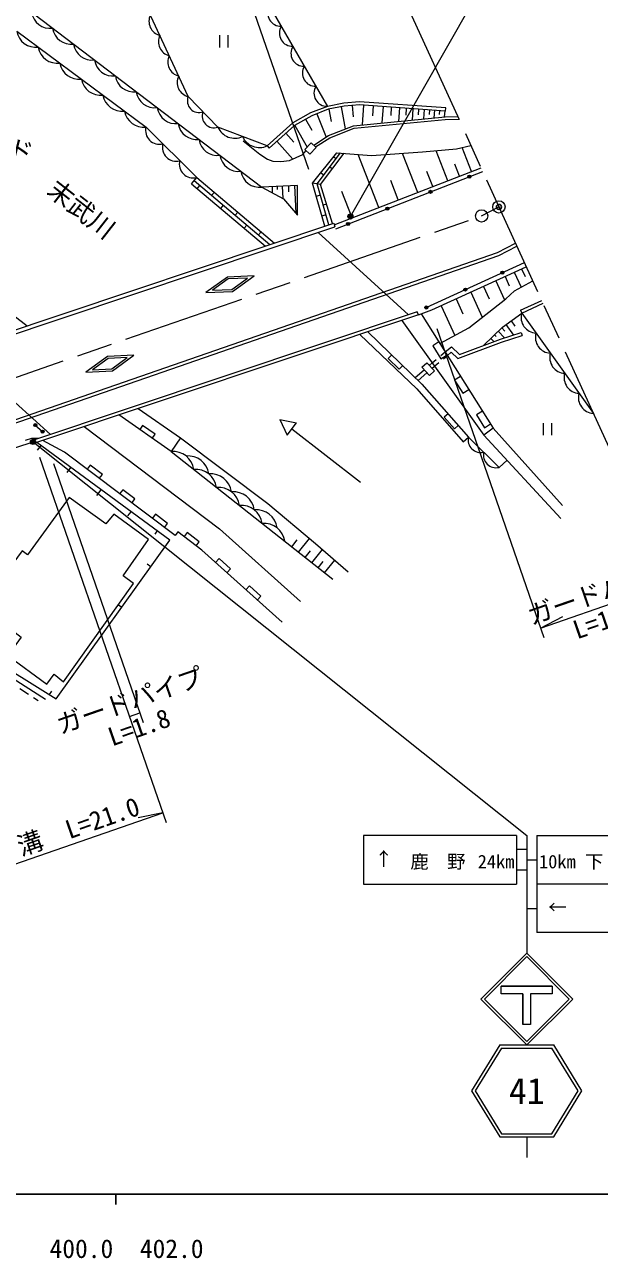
# Model space of a CAD drawing. Units: millimetres at full size, sheet at 1:1000; details may follow other scales. Extents: x 40000 to 680000, y 20000 to 380000.
# Drawn here: x 459069 to 515330, y 198715 to 319492 of the extents above; entities that cross this region are included whole.
import ezdxf
from ezdxf.enums import TextEntityAlignment as Align

# ---------------------------------------------------------------- set-up
doc = ezdxf.new("R2010")
doc.units = ezdxf.units.MM
doc.header["$LTSCALE"] = 1000
doc.header["$PDMODE"] = 32
doc.header["$PDSIZE"] = 500
doc.linetypes.add('CHAIN', pattern=[18.5, 12, -1.5, 3.5, -1.5])
for name, color, linetype, lineweight in [('M-BGD', 7, 'Continuous', 13), ('M-BMK', 2, 'CHAIN', 13), ('M-BMK-SRVR', 3, 'Continuous', 13), ('M-STR-HTXT', 7, 'Continuous', 13), ('M-STR-STR1', 1, 'Continuous', 13), ('M-STR-STRC', 7, 'Continuous', 13), ('M-TTL-BAND', 7, 'Continuous', 25)]:
    doc.layers.add(name, color=color, linetype=linetype, lineweight=lineweight)
doc.layers.add('M-BMK-HTXT', color=7, linetype='Continuous')
doc.layers.add('M-OTRS', color=6, linetype='Continuous')
doc.styles.add('ＭＳ ゴシック', font='')
doc.styles.get('ＭＳ ゴシック').set_extended_font_data('MS Gothic')

msp = doc.modelspace()

# ---------------------------------------------------------------- hatches: boundary and pattern name
at = {"layer": 'M-BGD'}
for points in [[(502464, 304615, -1), (502764, 304615, -1)], [(498648, 303126, -1), (498948, 303126, -1)], [(494440, 301485, -1), (494740, 301485, -1)], [(490590, 299983, -1), (490890, 299983, -1)], [(505692, 295214, -1), (505992, 295214, -1)], [(502069, 293557, -1), (502369, 293557, -1)], [(498236, 291804, -1), (498536, 291804, -1)], [(459962, 280290, -1), (460262, 280290, -1)], [(460670, 279653, -1), (460970, 279653, -1)]]:
    msp.add_hatch(color=256, dxfattribs=at).paths.add_polyline_path(points)
at = {"layer": 'M-STR-HTXT'}
for points in [[(491180, 300836, -0.41421), (491080, 300497, -0.41421), (490740, 300597, -1)], [(460106, 278758, -0.41421), (460006, 278419, -0.41421), (459667, 278519, -1)]]:
    msp.add_hatch(color=256, dxfattribs=at).paths.add_polyline_path(points)

# ---------------------------------------------------------------- linework, layer by layer
at = {"layer": 'M-BGD'}
for p, q in [((479460, 327565), (488705, 311497)), ((478152, 318454), (478152, 317254)), ((478952, 318454), (478952, 317254)), ((492236, 311605), (492100, 309683)), ((487682, 310774), (488581, 308478)), ((488832, 311216), (489065, 310005)), ((490043, 311449), (490459, 309284)), ((491137, 311573), (491226, 310475)), ((493197, 311537), (493129, 310576)), ((494158, 311469), (494045, 309870)), ((494957, 311413), (494901, 310613)), ((495757, 311356), (495663, 310026)), ((496422, 311309), (496375, 310644)), ((497087, 311262), (497009, 310156)), ((497640, 311223), (497601, 310670)), ((498193, 311184), (498128, 310264)), ((498692, 311149), (498659, 310688)), ((499191, 311113), (499137, 310361)), ((499689, 311078), (499663, 310702)), ((500188, 311043), (500147, 310458)), ((500266, 311037), (500287, 311336)), ((432908, 310285), (459303, 290008)), ((485507, 309633), (486715, 307491)), ((486579, 310237), (487183, 309166)), ((483756, 308075), (485317, 306326)), ((484631, 308856), (485411, 307981)), ((482811, 307633), (483010, 307409)), ((488020, 303830), (490340, 306898)), ((493742, 301583), (491714, 306781)), ((497558, 303072), (496069, 306888)), ((500488, 304215), (499345, 307144)), ((502816, 305123), (501908, 307451)), ((489545, 306352), (489295, 306551)), ((501652, 304669), (501198, 305833)), ((475392, 303914), (475908, 304526)), ((488338, 304756), (488048, 304988)), ((489180, 305364), (488941, 305554)), ((489384, 299883), (503748, 305486)), ((489529, 299510), (503914, 305122)), ((499023, 303643), (498451, 305108)), ((475392, 303914), (482631, 297819)), ((475650, 304220), (483075, 297968)), ((475966, 303431), (476224, 303737)), ((483285, 303637), (483314, 303036)), ((483785, 303660), (483799, 303360)), ((484284, 303684), (484341, 302483)), ((484885, 303713), (484913, 303112)), ((485486, 303741), (485614, 301026)), ((488020, 303830), (487247, 303985)), ((489213, 300024), (488020, 303830)), ((491143, 300569), (490129, 303168)), ((495650, 302328), (494906, 304236)), ((477371, 302771), (477629, 303077)), ((488005, 302792), (487620, 302682)), ((478261, 301499), (478519, 301805)), ((479666, 300839), (479924, 301145)), ((488556, 300869), (488171, 300759)), ((488616, 301927), (488280, 301831)), ((480556, 299566), (480814, 299872)), ((481961, 298906), (482219, 299212)), ((498386, 291804), (507995, 296199)), ((506097, 294836), (506509, 293936)), ((506998, 295248), (507663, 293793)), ((507725, 295581), (508058, 294853)), ((503978, 293867), (504536, 292648)), ((505197, 294425), (506021, 292624)), ((501299, 292642), (501966, 291181)), ((502759, 293309), (503874, 290871)), ((507605, 291535), (509692, 292490)), ((497880, 291178), (504950, 279986)), ((499838, 291974), (501174, 289053)), ((507605, 291535), (507730, 291262)), ((507730, 291262), (514748, 281436)), ((506173, 290128), (506917, 289107)), ((506684, 290500), (507056, 289990)), ((504706, 288774), (505014, 288459)), ((505064, 289124), (505218, 288966)), ((505421, 289473), (506052, 288828)), ((505778, 289823), (506094, 289501)), ((507674, 289352), (507766, 289066)), ((499616, 288431), (499024, 288057)), ((499024, 288057), (499825, 286789)), ((499826, 287109), (500236, 287449)), ((495003, 287168), (494655, 286809)), ((494655, 286809), (495733, 285766)), ((498667, 286133), (498955, 286387)), ((498955, 286387), (499364, 286726)), ((499215, 286082), (499602, 286404)), ((499825, 286789), (500417, 287162)), ((500064, 286787), (500451, 287108)), ((495733, 285766), (496081, 286125)), ((497309, 284936), (498179, 285703)), ((497598, 284657), (498453, 285411)), ((498940, 285841), (499189, 286060)), ((499189, 286060), (499215, 286082)), ((501752, 285049), (501160, 284675)), ((501160, 284675), (501961, 283407)), ((501961, 283407), (502553, 283780)), ((503888, 281667), (503296, 281293)), ((460112, 280290), (460820, 279653)), ((473404, 277698), (468296, 281283)), ((470621, 280262), (470334, 279853)), ((471849, 279400), (470621, 280262)), ((484044, 280832), (485689, 280506)), ((484044, 280832), (484771, 279320)), ((484771, 279320), (485689, 280506)), ((500524, 281388), (500149, 281058)), ((500149, 281058), (501139, 279931)), ((501139, 279931), (501515, 280261)), ((503296, 281293), (504097, 280025)), ((504097, 280025), (504689, 280399)), ((509834, 280493), (509834, 279293)), ((510634, 280493), (510634, 279293)), ((459151, 278823), (459764, 279020)), ((459764, 279020), (460470, 279000)), ((471562, 278991), (471849, 279400)), ((474337, 279029), (473404, 277698)), ((485230, 279913), (491950, 274708)), ((501991, 278659), (502517, 279121)), ((504950, 279986), (504018, 279319)), ((504950, 279986), (511720, 272420)), ((439683, 272161), (459886, 278639)), ((460341, 277824), (460675, 278279)), ((473404, 277698), (489224, 265218)), ((463229, 275638), (463593, 276133)), ((465476, 276372), (465175, 275973)), ((466673, 275469), (465476, 276372)), ((466372, 275070), (466673, 275469)), ((466144, 273404), (466551, 273958)), ((468670, 273964), (468369, 273565)), ((469867, 273061), (468670, 273964)), ((469566, 272662), (469867, 273061)), ((469177, 271393), (469479, 271804)), ((471863, 271556), (471562, 271156)), ((473061, 270653), (471863, 271556)), ((472760, 270253), (473061, 270653)), ((471831, 269602), (472056, 269909)), ((474969, 269778), (474668, 269378)), ((476166, 268875), (474969, 269778)), ((475865, 268475), (476166, 268875)), ((485213, 268382), (485748, 269059)), ((485890, 267848), (486959, 269202)), ((478097, 267221), (477762, 266850)), ((479212, 266219), (478097, 267221)), ((486542, 267333), (487057, 267985)), ((487194, 266819), (488223, 268123)), ((487817, 266328), (488308, 266950)), ((488439, 265837), (489421, 267082)), ((471047, 266710), (471429, 266436)), ((478878, 265847), (479212, 266219)), ((481071, 264547), (480737, 264175)), ((482187, 263544), (481071, 264547)), ((481852, 263172), (482187, 263544)), ((468248, 262697), (468578, 262460)), ((458585, 254497), (459428, 253959)), ((459934, 253636), (460394, 253343)), ((461699, 254248), (461483, 253901))]:
    msp.add_line(p, q, dxfattribs=at)
for points in [[(482811, 307633), (477984, 309458), (475071, 312457), (470160, 323089)], [(459145, 321170), (482286, 303589), (484406, 302448), (485766, 300848), (485792, 303756), (482286, 303589)], [(458290, 318853), (470948, 309471), (475908, 304526), (483520, 298117)], [(500287, 311336), (491859, 311933), (490320, 311808), (488705, 311497), (487058, 310852), (485318, 309871), (482811, 307633)], [(500266, 311037), (491860, 311632), (490361, 311510), (488788, 311208), (487187, 310581), (485494, 309626), (483010, 307409)], [(487363, 307694), (488826, 308636), (491260, 309602), (500221, 310465), (501453, 310504)], [(487548, 307516), (488941, 308413), (491320, 309357), (500237, 310215), (501566, 310257)], [(480463, 308126), (482107, 306817), (482829, 306323), (483365, 306135), (484140, 306081), (484991, 306178), (486290, 306766), (486623, 307157)], [(488455, 299770), (487247, 303985), (489621, 306960)], [(488835, 299897), (487689, 303896), (489980, 306929)], [(489621, 306960), (493017, 306670), (498027, 307028), (501358, 307322), (502758, 307651)], [(497610, 291080), (498929, 291558), (508182, 295790)], [(499717, 288271), (502558, 289796), (506171, 292657), (507018, 293439), (508809, 294420)], [(503992, 288075), (505848, 289892), (507730, 291262), (509817, 292217)], [(495982, 290536), (504018, 279319), (511564, 271138)], [(491878, 289165), (497447, 283829), (501991, 278659)], [(492668, 289429), (497954, 284312), (502517, 279121)], [(500236, 287449), (500842, 287952), (501652, 287194), (505647, 288698), (507674, 289352)], [(500451, 287108), (500826, 287419), (501478, 286808), (505746, 288414), (507766, 289066)], [(470189, 281916), (474338, 279029), (482873, 272614), (487548, 268710), (490739, 265936)], [(464879, 280141), (478134, 270147), (486074, 263007)], [(502517, 279121), (505510, 276152), (506291, 276855)], [(442364, 267516), (441519, 266348), (462143, 253489), (473277, 269012), (460247, 278594)], [(484269, 261000), (476415, 268061), (474064, 269833), (473793, 269474), (462982, 277626), (460842, 278792)], [(439648, 272095), (439259, 267420), (461118, 253474)]]:
    msp.add_lwpolyline(points, dxfattribs=at)
for points in [[(486504, 307272), (487129, 307919), (487597, 307468), (486972, 306820)], [(497953, 285945), (498428, 286389), (499179, 285586), (498705, 285141)], [(456998, 265486), (457950, 264798), (455795, 261790), (458713, 259517), (457411, 257738), (461238, 254936), (461950, 255908), (462886, 255165), (469738, 264789), (468703, 265537), (471194, 269075), (467793, 271555), (467000, 270634), (463415, 273195), (459346, 267602), (458808, 267991)]]:
    msp.add_lwpolyline(points, close=True, dxfattribs=at)
for centre in [(502614, 304615), (498798, 303126), (494590, 301485), (490740, 299983), (505842, 295214), (502219, 293557), (498386, 291804), (460112, 280290), (460820, 279653)]:
    msp.add_circle(centre, 150, dxfattribs=at)
for centre, radius, start, end in [((484167, 320614), 1285, 148.42743, 271.39883), ((461568, 320959), 1827, 188.03813, 277.5135), ((472651, 319823), 1416, 153.81632, 255.76902), ((460165, 319177), 1902, 189.81099, 277.09836), ((463616, 319403), 1827, 188.03813, 277.5135), ((485294, 318656), 1285, 148.42743, 271.39883), ((473573, 317825), 1416, 153.81632, 255.76902), ((462274, 317613), 1902, 189.81099, 277.09836), ((465664, 317847), 1827, 188.03813, 277.5135), ((474496, 315828), 1416, 153.81632, 255.76902), ((486420, 316698), 1285, 148.42743, 271.39883), ((464384, 316050), 1902, 189.81099, 277.09836), ((467712, 316291), 1827, 188.03813, 277.5135), ((487547, 314740), 1285, 148.42743, 271.39883), ((466494, 314486), 1902, 189.81099, 277.09836), ((469760, 314736), 1827, 188.03813, 277.5135), ((475419, 313830), 1416, 153.81632, 255.76902), ((471808, 313180), 1827, 188.03813, 277.5135), ((488673, 312782), 1285, 148.42743, 271.39883), ((468603, 312923), 1902, 189.81099, 277.09836), ((476143, 312041), 1150, 158.79616, 289.54702), ((470713, 311359), 1902, 189.81099, 277.09836), ((473856, 311624), 1827, 188.03813, 277.5135), ((477599, 310542), 1150, 158.79616, 289.54702), ((472255, 309129), 1351, 165.31918, 284.84602), ((475904, 310068), 1827, 188.03813, 277.5135), ((479636, 310180), 1803, 203.60093, 294.96668), ((477952, 308512), 1827, 188.03813, 277.5135), ((482050, 309268), 1803, 203.60093, 294.96668), ((473908, 307480), 1351, 165.31918, 284.84602), ((475561, 305832), 1351, 165.31918, 284.84602), ((479999, 306956), 1827, 188.03813, 277.5135), ((482047, 305401), 1827, 188.03813, 277.5135), ((509203, 290830), 1535, 163.64429, 267.42065), ((510606, 288865), 1535, 163.64429, 267.42065), ((512010, 286900), 1535, 163.64429, 267.42065), ((513413, 284935), 1535, 163.64429, 267.42065), ((514817, 282969), 1535, 163.64429, 267.42065), ((503715, 278832), 1232, 166.44171, 284.01385), ((473593, 275648), 2059, 8.17887, 95.28317), ((475058, 275214), 2059, 8.17887, 95.28317), ((505212, 277347), 1232, 166.44171, 284.01385), ((475821, 273890), 2059, 8.17887, 95.28317), ((477286, 273456), 2059, 8.17887, 95.28317), ((478049, 272133), 2059, 8.17887, 95.28317), ((479514, 271699), 2059, 8.17887, 95.28317), ((480277, 270375), 2059, 8.17887, 95.28317), ((481742, 269941), 2059, 8.17887, 95.28317), ((482505, 268617), 2059, 8.17887, 95.28317)]:
    msp.add_arc(centre, radius, start, end, dxfattribs=at)
at = {"layer": 'M-BMK'}
msp.add_line((488907, 337933), (523646, 261982), dxfattribs=at)
msp.add_lwpolyline([(416543, 270532), (503810, 300764), (505503, 301648)], dxfattribs=at)
at = {"layer": 'M-BMK-SRVR'}
for centre in [(505503, 301648), (503810, 300764)]:
    msp.add_circle(centre, 600, dxfattribs=at)
at = {"layer": 'M-OTRS'}
msp.add_point((505503, 301648), dxfattribs=at)
at = {"layer": 'M-STR-HTXT'}
for p, q in [((486893, 305304), (476690, 334759)), ((490960, 300716), (502760, 321359)), ((499405, 289750), (509892, 259480)), ((459886, 278639), (508225, 240103)), ((460528, 277148), (472918, 241380)), ((461899, 276536), (470680, 251188)), ((509564, 260425), (522334, 264849)), ((509564, 260425), (511750, 261543)), ((469318, 251774), (470353, 252133)), ((452275, 235287), (472591, 242325)), ((472591, 242325), (470182, 241852))]:
    msp.add_line(p, q, dxfattribs=at)
for centre in [(490960, 300716), (459886, 278639)]:
    msp.add_circle(centre, 250, dxfattribs=at)
at = {"layer": 'M-STR-STR1'}
for p, q in [((448986, 286554), (489324, 300061)), ((449105, 286198), (489443, 299705)), ((489324, 300061), (489443, 299705)), ((487804, 299156), (496637, 291087)), ((497510, 291379), (459836, 278788)), ((497610, 291080), (459936, 278490)), ((497610, 291080), (497510, 291379)), ((452691, 287399), (461602, 279378)), ((459836, 278788), (459936, 278490))]:
    msp.add_line(p, q, dxfattribs=at)
at = {"layer": 'M-STR-STRC'}
for p, q in [((492225, 240103), (492225, 235353)), ((507225, 240103), (492225, 240103)), ((507225, 240103), (507225, 235353)), ((508225, 240103), (508225, 228603)), ((509225, 240103), (509225, 230603)), ((509225, 240103), (524225, 240103)), ((508225, 238728), (507225, 238728)), ((508225, 236728), (507225, 236728)), ((508225, 237728), (509225, 237728)), ((492225, 235353), (507225, 235353)), ((524225, 235353), (509225, 235353)), ((508225, 232978), (509225, 232978)), ((524225, 230603), (509225, 230603)), ((503725, 224103), (508225, 228603)), ((512725, 224103), (508225, 228603)), ((504078, 224103), (508225, 228249)), ((512371, 224103), (508225, 228249)), ((510724, 225352), (505724, 225352)), ((510724, 225352), (510724, 224602)), ((503725, 224103), (508225, 219602)), ((504078, 224103), (508225, 219956)), ((507849, 224602), (505724, 224602)), ((507849, 224602), (507849, 221602)), ((508225, 219956), (512371, 224103)), ((508225, 219603), (512725, 224103)), ((508599, 224602), (508599, 221602)), ((510724, 224602), (508599, 224602)), ((508599, 221602), (507849, 221602)), ((505589, 219602), (502825, 215102)), ((505756, 219302), (503177, 215102)), ((505589, 219602), (510861, 219602)), ((505756, 219302), (510693, 219302)), ((513273, 215102), (510693, 219302)), ((513625, 215102), (510861, 219602)), ((502825, 215102), (505589, 210602)), ((503177, 215102), (505756, 210902)), ((510693, 210902), (513273, 215102)), ((510861, 210602), (513625, 215102)), ((505589, 210602), (510861, 210602)), ((505756, 210902), (510693, 210902)), ((508225, 210602), (508225, 208602))]:
    msp.add_line(p, q, dxfattribs=at)
for points in [[(438673, 274071), (505360, 297173), (507128, 298097)], [(438771, 273788), (505479, 296897), (507253, 297823)]]:
    msp.add_lwpolyline(points, dxfattribs=at)
for points in [[(479415, 293371), (481532, 294898), (478924, 294788), (476807, 293261)], [(479349, 293560), (480874, 294670), (478989, 294599), (477465, 293489)], [(467654, 285593), (469771, 287120), (467163, 287010), (465047, 285483)], [(467589, 285782), (469114, 286892), (467229, 286821), (465704, 285711)], [(505724, 225352), (510724, 225352), (510724, 224602), (508599, 224602), (508599, 221602), (507849, 221602), (507849, 224602), (505724, 224602)]]:
    msp.add_lwpolyline(points, close=True, dxfattribs=at)
at = {"layer": 'M-TTL-BAND'}
for p, q in [((40000, 205000), (579000, 205000)), ((468000, 205000), (468000, 204000))]:
    msp.add_line(p, q, dxfattribs=at)

# ---------------------------------------------------------------- texts
at = {"layer": 'M-BMK-HTXT', "style": 'ＭＳ ゴシック'}
msp.add_text('末武川', height=1833, rotation=322, dxfattribs=at).set_placement((460772, 302577), align=Align.BOTTOM_LEFT)
at = {"layer": 'M-STR-HTXT', "style": 'ＭＳ ゴシック'}
for s, rotation, p in [('ガード', 346, (455867, 306355)), ('ガードパイプ', 19.107, (515949, 262637)), ('ガードパイプ', 19.107, (469835, 251953)), ('側\u3000溝\u3000L=21.0', 19.107, (462433, 238806))]:
    msp.add_text(s, height=1833, rotation=rotation, dxfattribs=at).set_placement(p, align=Align.BOTTOM_CENTER)
for s, p in [('L=11.0', (516080, 262259)), ('L=1.8', (469966, 251575))]:
    msp.add_text(s, height=1833, rotation=19.107, dxfattribs=at).set_placement(p, align=Align.TOP_CENTER)
at = {"layer": 'M-STR-STRC', "style": 'ＭＳ ゴシック'}
for s, height, p in [('↑', 1320, (494225, 237837)), ('←', 1320, (511225, 233087)), ('41', 2566, (508225, 215102))]:
    msp.add_text(s, height=height, dxfattribs=at).set_placement(p, align=Align.MIDDLE_CENTER)
for s, p in [('鹿\u3000野', (496825, 236500)), ('24km', (503425, 236500)), ('10km', (509425, 236500)), ('下\u3000松', (513925, 236500))]:
    msp.add_text(s, height=1320, dxfattribs=at).set_placement(p, align=Align.BOTTOM_LEFT)
at = {"layer": 'M-TTL-BAND', "style": 'ＭＳ ゴシック'}
for s, p in [('400.0', (464624, 198195)), ('402.0', (473463, 198195))]:
    msp.add_text(s, height=1833, dxfattribs=at).set_placement(p, align=Align.BOTTOM_CENTER)

doc.saveas('drawing.dxf')
